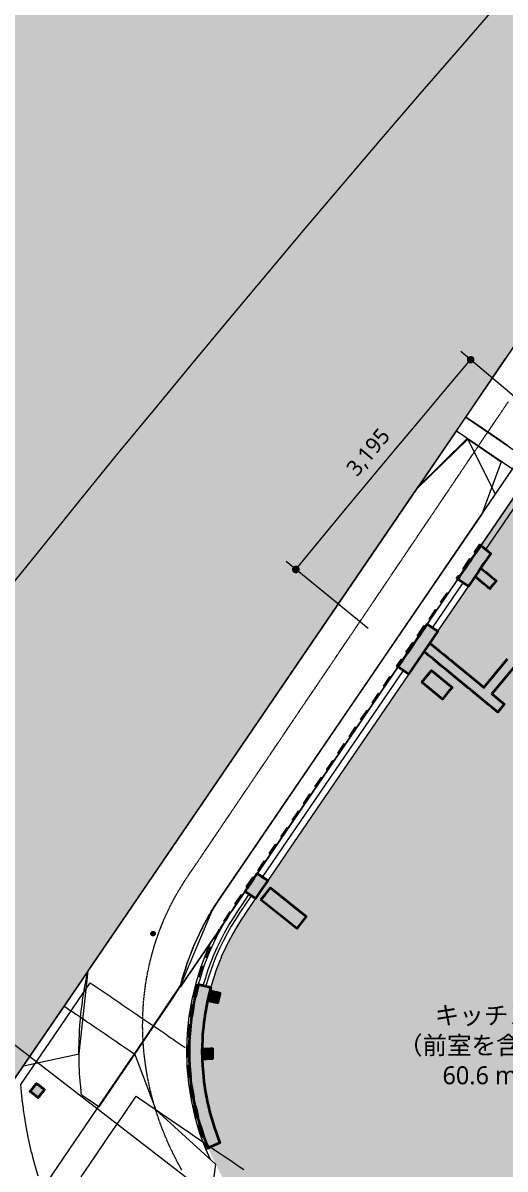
# Model space of a CAD drawing. Header units: millimetres. Extents: x -31757 to 121236, y -27283 to 63658.
# Drawn here: x 29656 to 35335, y 35771 to 49277 of the extents above; entities that cross this region are included whole.
import ezdxf

# ---------------------------------------------------------------- set-up
doc = ezdxf.new("R2010")
doc.units = ezdxf.units.MM
doc.linetypes.add('PHANTOM', pattern=[6.35, 3.175, -0.635, 0.635, -0.635, 0.635, -0.635])
for name, color, linetype, lineweight in [('01_切断（構造・壁）', 7, 'Continuous', 35), ('03_切断（ガラス）', 5, 'Continuous', 13), ('06_部屋の色', 8, 'Continuous', 0), ('07_切断（建具）', 7, 'Continuous', 18), ('10_見えがかり', 7, 'Continuous', 13), ('20_上部（屋根の外形・梁）', 8, 'PHANTOM', 9), ('30_敷地・外構', 8, 'Continuous', 9), ('50_寸法', 3, 'Continuous', 9), ('60_部屋名・面積', 7, 'Continuous', 13)]:
    doc.layers.add(name, color=color, linetype=linetype, lineweight=lineweight)
doc.styles.add('JP', font='NotoSansCJKjp-Regular.otf')

msp = doc.modelspace()

# ---------------------------------------------------------------- hatches: boundary and pattern name
at = {"layer": '01_切断（構造・壁）'}
for points in [[(35167, 43024), (35167, 43024), (35083, 42901), (35023, 42813), (34904, 42638), (34904, 42638), (34904, 42638), (34842, 42680), (34780, 42722), (34903, 42903), (35027, 43085), (35051, 43120), (35134, 43051), (35167, 43024)], [(35014, 43093), (35039, 43128), (35047, 43122), (35051, 43120), (35027, 43085), (34992, 43034), (34987, 43037), (34980, 43042)], [(34890, 42911), (34921, 42956), (34926, 42953), (34934, 42948), (34902, 42902), (34858, 42836), (34853, 42840), (34845, 42845)], [(34767, 42731), (34772, 42738), (34787, 42759), (34792, 42755), (34799, 42750), (34785, 42729), (34780, 42722), (34774, 42726)], [(34199, 41604), (34199, 41604), (34137, 41646), (34075, 41689), (34075, 41689), (34075, 41689), (34187, 41852), (34247, 41940), (34418, 42192), (34480, 42150), (34542, 42108), (34542, 42108), (34542, 42108), (34199, 41604)], [(34352, 42121), (34383, 42167), (34388, 42163), (34395, 42158), (34364, 42112), (34319, 42047), (34314, 42050), (34307, 42055)], [(34172, 41858), (34224, 41933), (34231, 41944), (34248, 41969), (34253, 41966), (34261, 41961), (34244, 41936), (34236, 41925), (34185, 41849), (34181, 41852)], [(34095, 41744), (34114, 41772), (34118, 41769), (34126, 41763), (34107, 41736), (34105, 41733), (34088, 41707), (34075, 41689), (34069, 41693), (34063, 41697), (34076, 41716), (34093, 41741)], [(34356, 41507), (34465, 41641), (34470, 41647), (34713, 41447), (34659, 41381), (34598, 41308)], [(32416, 39254), (32416, 39254), (32478, 39212), (32540, 39170), (32540, 39170), (32540, 39170), (32533, 39159), (32468, 39064), (32396, 38959), (32334, 39001), (32272, 39043), (32272, 39043), (32272, 39043), (32416, 39254)], [(32288, 39093), (32339, 39169), (32364, 39204), (32368, 39202), (32376, 39196), (32352, 39160), (32300, 39084), (32296, 39087)], [(32459, 38942), (32512, 39009), (32571, 39083), (32994, 38746), (32950, 38692), (32882, 38606)], [(31193, 38528), (31192, 38528), (31191, 38528), (31191, 38528), (31191, 38528), (31189, 38528), (31188, 38528), (31187, 38528), (31187, 38528), (31187, 38528), (31186, 38528), (31185, 38528), (31185, 38528), (31184, 38528), (31184, 38528), (31182, 38529), (31182, 38529), (31181, 38529), (31180, 38530), (31179, 38530), (31179, 38530), (31179, 38530), (31178, 38531), (31178, 38532), (31177, 38532), (31176, 38533), (31176, 38533), (31176, 38533), (31175, 38534), (31175, 38535), (31175, 38535), (31175, 38535), (31174, 38536), (31173, 38537), (31173, 38537), (31173, 38537), (31173, 38538), (31172, 38539), (31172, 38539), (31172, 38539), (31172, 38540), (31171, 38541), (31171, 38543), (31171, 38544), (31171, 38544), (31171, 38544), (31171, 38545), (31171, 38546), (31171, 38548), (31171, 38549), (31171, 38550), (31172, 38551), (31172, 38552), (31173, 38553), (31173, 38554), (31174, 38555), (31174, 38556), (31175, 38557), (31176, 38558), (31176, 38558), (31176, 38559), (31177, 38559), (31178, 38560), (31178, 38560), (31179, 38561), (31180, 38561), (31180, 38561), (31180, 38561), (31181, 38562), (31182, 38562), (31184, 38563), (31184, 38563), (31184, 38563), (31184, 38563), (31186, 38563), (31187, 38564), (31187, 38564), (31187, 38564), (31188, 38564), (31189, 38564), (31191, 38564), (31192, 38563), (31193, 38563), (31194, 38563), (31195, 38562), (31196, 38562), (31196, 38562), (31197, 38562), (31198, 38561), (31198, 38561), (31199, 38560), (31200, 38560), (31201, 38559), (31202, 38558), (31202, 38558), (31202, 38558), (31203, 38557), (31203, 38557), (31203, 38557), (31203, 38557), (31204, 38555), (31205, 38555), (31205, 38555), (31205, 38555), (31205, 38553), (31206, 38552), (31206, 38552), (31206, 38552), (31206, 38551), (31206, 38550), (31207, 38549), (31207, 38548), (31207, 38548), (31207, 38548), (31207, 38546), (31207, 38545), (31207, 38544), (31207, 38543), (31206, 38541), (31206, 38540), (31206, 38539), (31205, 38538), (31205, 38538), (31205, 38538), (31205, 38537), (31204, 38536), (31204, 38536), (31204, 38536), (31203, 38535), (31203, 38534), (31203, 38534), (31203, 38534), (31203, 38534), (31202, 38533), (31202, 38533), (31202, 38533), (31202, 38533), (31200, 38532), (31200, 38531), (31200, 38531), (31200, 38531), (31199, 38531), (31198, 38530), (31198, 38530), (31198, 38530), (31197, 38529), (31196, 38529), (31194, 38529), (31193, 38528), (31193, 38528)], [(31827, 37740), (31827, 37740), (31827, 37740), (31827, 37740), (31827, 37740), (31827, 37740), (31827, 37740), (31827, 37740), (31827, 37740), (31827, 37740), (31827, 37740), (31827, 37740), (31826, 37736), (31825, 37732), (31803, 37606), (31799, 37582), (31793, 37547), (31791, 37529), (31779, 37420), (31773, 37361), (31770, 37285), (31768, 37233), (31766, 37179), (31766, 37176), (31766, 37174), (31767, 37137), (31769, 37040), (31770, 37015), (31770, 37014), (31770, 37014), (31770, 37014), (31770, 37014), (31770, 37014), (31770, 37014), (31770, 37014), (31770, 37014), (31770, 37013), (31770, 37013), (31770, 37013), (31770, 37013), (31770, 37013), (31770, 37013), (31770, 37013), (31770, 37013), (31770, 37013), (31770, 37013), (31770, 37013), (31770, 37013), (31770, 37013), (31770, 37013), (31770, 37013), (31770, 36987), (31778, 36909), (31782, 36858), (31788, 36801), (31808, 36673), (31814, 36635), (31817, 36616), (31827, 36570), (31846, 36489), (31858, 36433), (31895, 36308), (31912, 36254), (31927, 36213), (31956, 36132), (31976, 36080), (31878, 36037), (31839, 36019), (31839, 36019), (31839, 36019), (31838, 36020), (31838, 36021), (31813, 36087), (31806, 36107), (31798, 36128), (31769, 36206), (31759, 36240), (31743, 36293), (31713, 36395), (31693, 36484), (31669, 36587), (31669, 36593), (31655, 36677), (31639, 36782), (31639, 36782), (31639, 36782), (31635, 36818), (31630, 36873), (31630, 36879), (31621, 36978), (31618, 37069), (31617, 37117), (31615, 37175), (31619, 37266), (31622, 37332), (31623, 37372), (31633, 37463), (31641, 37536), (31644, 37568), (31660, 37658), (31678, 37762), (31699, 37851), (31708, 37889), (31711, 37901), (31722, 37947), (31795, 37930), (31868, 37912), (31868, 37912), (31868, 37912), (31857, 37867), (31849, 37835), (31842, 37806), (31841, 37799), (31840, 37794), (31839, 37790), (31838, 37787), (31837, 37782), (31833, 37766), (31827, 37741), (31827, 37740), (31827, 37740), (31827, 37740), (31827, 37740), (31827, 37740), (31827, 37740)], [(31690, 37877), (31704, 37937), (31711, 37936), (31719, 37934), (31704, 37873), (31687, 37803), (31681, 37804), (31673, 37806)], [(31859, 37863), (31860, 37869), (31861, 37873), (31867, 37871), (31871, 37870), (31877, 37869), (31881, 37868), (31887, 37866), (31890, 37865), (31897, 37864), (31900, 37863), (31906, 37862), (31910, 37861), (31916, 37859), (31919, 37858), (31926, 37857), (31929, 37856), (31935, 37855), (31939, 37854), (31945, 37852), (31949, 37851), (31955, 37850), (31958, 37849), (31965, 37848), (31968, 37847), (31974, 37845), (31978, 37844), (31976, 37838), (31975, 37835), (31974, 37828), (31973, 37825), (31972, 37819), (31971, 37815), (31969, 37809), (31968, 37805), (31967, 37799), (31966, 37796), (31965, 37789), (31964, 37786), (31962, 37780), (31961, 37776), (31960, 37770), (31959, 37767), (31957, 37760), (31957, 37757), (31955, 37751), (31954, 37747), (31953, 37741), (31952, 37737), (31950, 37731), (31950, 37728), (31943, 37729), (31940, 37730), (31934, 37732), (31930, 37732), (31924, 37734), (31920, 37735), (31914, 37736), (31911, 37737), (31904, 37739), (31901, 37739), (31895, 37741), (31891, 37742), (31885, 37743), (31882, 37744), (31875, 37746), (31872, 37746), (31866, 37748), (31862, 37749), (31856, 37750), (31852, 37751), (31846, 37753), (31843, 37754), (31836, 37755), (31833, 37756), (31834, 37762), (31835, 37766), (31837, 37772), (31838, 37775), (31839, 37782), (31840, 37785), (31842, 37791), (31842, 37795), (31844, 37801), (31845, 37804), (31846, 37811), (31847, 37814), (31849, 37820), (31849, 37824), (31851, 37830), (31852, 37834), (31853, 37840), (31854, 37843), (31856, 37850), (31856, 37853), (31858, 37859)], [(31642, 37642), (31652, 37704), (31659, 37702), (31667, 37701), (31656, 37640), (31644, 37568), (31637, 37569), (31629, 37571)], [(31611, 37404), (31616, 37467), (31623, 37466), (31631, 37465), (31626, 37403), (31620, 37331), (31613, 37331), (31605, 37332)], [(31600, 37154), (31600, 37227), (31607, 37227), (31615, 37227), (31615, 37154), (31615, 37151), (31616, 37092), (31606, 37092), (31601, 37092), (31600, 37151)], [(31768, 37177), (31768, 37183), (31768, 37187), (31774, 37187), (31778, 37187), (31784, 37187), (31788, 37187), (31794, 37188), (31798, 37188), (31804, 37188), (31808, 37188), (31814, 37188), (31818, 37188), (31824, 37188), (31828, 37189), (31834, 37189), (31838, 37189), (31844, 37189), (31848, 37189), (31854, 37189), (31858, 37189), (31864, 37189), (31868, 37190), (31874, 37190), (31878, 37190), (31884, 37190), (31888, 37190), (31888, 37184), (31888, 37180), (31888, 37174), (31888, 37170), (31888, 37164), (31888, 37160), (31889, 37154), (31889, 37150), (31889, 37144), (31889, 37140), (31889, 37134), (31889, 37130), (31889, 37124), (31889, 37120), (31890, 37114), (31890, 37110), (31890, 37104), (31890, 37100), (31890, 37094), (31890, 37090), (31890, 37084), (31891, 37080), (31891, 37074), (31891, 37070), (31884, 37070), (31881, 37070), (31874, 37070), (31871, 37070), (31864, 37069), (31861, 37069), (31854, 37069), (31851, 37069), (31844, 37069), (31841, 37069), (31834, 37069), (31831, 37069), (31824, 37068), (31821, 37068), (31814, 37068), (31811, 37068), (31804, 37068), (31801, 37068), (31794, 37068), (31791, 37068), (31784, 37067), (31781, 37067), (31774, 37067), (31771, 37067), (31771, 37074), (31771, 37077), (31770, 37084), (31770, 37087), (31770, 37094), (31770, 37097), (31770, 37104), (31770, 37107), (31770, 37114), (31770, 37117), (31769, 37124), (31769, 37127), (31769, 37134), (31769, 37137), (31769, 37144), (31769, 37147), (31769, 37154), (31768, 37157), (31768, 37164), (31768, 37167), (31768, 37174)], [(31609, 36941), (31605, 36987), (31614, 36988), (31620, 36989), (31624, 36942), (31631, 36854), (31622, 36853), (31616, 36853)], [(29749, 36681), (29747, 36683), (29741, 36687), (29743, 36690), (29748, 36695), (29750, 36697), (29754, 36703), (29756, 36705), (29760, 36711), (29762, 36713), (29766, 36718), (29768, 36721), (29773, 36726), (29774, 36729), (29779, 36734), (29781, 36736), (29785, 36742), (29787, 36744), (29791, 36750), (29793, 36752), (29797, 36758), (29799, 36760), (29804, 36765), (29806, 36768), (29810, 36773), (29812, 36776), (29816, 36781), (29818, 36779), (29824, 36775), (29826, 36773), (29832, 36769), (29834, 36767), (29840, 36762), (29842, 36760), (29847, 36756), (29850, 36754), (29855, 36750), (29858, 36748), (29863, 36744), (29865, 36742), (29871, 36737), (29873, 36736), (29879, 36731), (29881, 36729), (29887, 36725), (29889, 36723), (29894, 36719), (29897, 36717), (29902, 36713), (29905, 36711), (29910, 36706), (29908, 36704), (29904, 36699), (29902, 36696), (29898, 36691), (29896, 36688), (29891, 36683), (29889, 36680), (29885, 36675), (29883, 36673), (29879, 36667), (29877, 36665), (29873, 36659), (29871, 36657), (29866, 36652), (29865, 36649), (29860, 36644), (29858, 36641), (29854, 36636), (29852, 36634), (29848, 36628), (29846, 36626), (29842, 36620), (29840, 36618), (29835, 36612), (29833, 36614), (29827, 36619), (29825, 36621), (29820, 36625), (29817, 36627), (29812, 36631), (29809, 36633), (29804, 36637), (29802, 36639), (29796, 36644), (29794, 36645), (29788, 36650), (29786, 36652), (29781, 36656), (29778, 36658), (29773, 36662), (29770, 36664), (29765, 36668), (29762, 36670), (29757, 36675), (29755, 36677)], [(31636, 36703), (31629, 36749), (31638, 36750), (31643, 36751), (31651, 36705), (31665, 36618), (31655, 36616), (31650, 36616)], [(31681, 36467), (31670, 36513), (31680, 36515), (31685, 36516), (31696, 36471), (31715, 36385), (31706, 36383), (31701, 36382)], [(31744, 36236), (31729, 36281), (31739, 36284), (31744, 36285), (31758, 36241), (31785, 36157), (31776, 36154), (31771, 36152)], [(31820, 36025), (31808, 36054), (31817, 36058), (31821, 36060), (31834, 36031), (31839, 36019), (31829, 36015), (31825, 36013)]]:
    msp.add_hatch(color=7, dxfattribs=at).paths.add_polyline_path(points)
at = {"layer": '06_部屋の色', "true_color": 0xc9c1e3}
for points in [[(36447, 41271), (35944, 40662), (34416, 41918), (35125, 42958), (35169, 43024), (35056, 43118), (35052, 43122), (35532, 43826), (35536, 43823), (35649, 43728), (36072, 44349), (37800, 42888), (37461, 42485), (36953, 41879)], [(31827, 37732), (31827, 37734), (31827, 37734), (31827, 37735), (31827, 37735), (31828, 37738), (31830, 37744), (31870, 37913), (31870, 37913), (31922, 38079), (31926, 38092), (31989, 38254), (31994, 38266), (32067, 38424), (32072, 38436), (32156, 38589), (32162, 38600), (32256, 38749), (32263, 38760), (32273, 38774), (32283, 38789), (32399, 38959), (32423, 38995), (34416, 41918), (41890, 35770), (41407, 35180), (40926, 34589), (40447, 33995), (39970, 33400), (39495, 32804), (39023, 32205), (38553, 31605), (38240, 31204), (38022, 30922), (33553, 34376), (33243, 34616), (32897, 34883), (32878, 34898), (32877, 34898), (32874, 34901), (32730, 35020), (32594, 35149), (32592, 35150), (32591, 35152), (32591, 35152), (32473, 35278), (32366, 35178), (32362, 35175), (32352, 35186), (32227, 35339), (32113, 35499), (32010, 35667), (31918, 35841), (31839, 36017), (31972, 36076), (31978, 36079), (31913, 36254), (31913, 36257), (31860, 36434), (31860, 36436), (31819, 36616), (31818, 36619), (31790, 36801), (31789, 36803), (31772, 36987), (31772, 36988), (31768, 37172), (31768, 37174), (31768, 37174), (31768, 37177), (31775, 37361), (31775, 37364), (31795, 37547), (31795, 37550), (31827, 37731), (31827, 37732), (31827, 37732)]]:
    msp.add_hatch(color=8, dxfattribs=at).paths.add_polyline_path(points)
at = {"layer": '30_敷地・外構'}
for points in [[(76237, 56906), (43237, 56910), (13241, 12904), (13241, 12689), (8535, 3143), (7508, 600), (600, 600), (600, 6600), (3132, 6878), (4651, 9733), (7846, 15113), (9591, 17889), (15132, 25269), (23701, 36199), (24022, 37246), (24920, 38564), (24512, 38842), (24533, 38911), (22109, 41084), (34079, 57232), (31966, 58800), (76237, 58800)], [(13241, 12904), (13242, 907), (600, 908), (600, 58800), (83500, 58800), (83500, 903), (76239, 903), (76243, 56906), (43237, 56910)]]:
    msp.add_hatch(color=8, dxfattribs=at).paths.add_polyline_path(points)
at = {"layer": '50_寸法'}
for points in [[(34965, 45280), (34959, 45274), (34952, 45269), (34943, 45266), (34935, 45264), (34926, 45264), (34917, 45265), (34909, 45268), (34902, 45273), (34895, 45279), (34890, 45287), (34887, 45295), (34885, 45303), (34885, 45312), (34887, 45321), (34890, 45329), (34895, 45336), (34901, 45343), (34908, 45348), (34916, 45351), (34925, 45353), (34934, 45353), (34942, 45352), (34950, 45348), (34958, 45344), (34964, 45338), (34969, 45330), (34973, 45322), (34974, 45314), (34975, 45305), (34973, 45296), (34970, 45288)], [(32906, 42808), (32900, 42802), (32893, 42797), (32884, 42793), (32876, 42792), (32867, 42791), (32858, 42793), (32850, 42796), (32843, 42801), (32836, 42807), (32831, 42814), (32828, 42823), (32826, 42831), (32826, 42840), (32827, 42849), (32831, 42857), (32836, 42864), (32842, 42871), (32849, 42876), (32857, 42879), (32866, 42881), (32874, 42881), (32883, 42880), (32891, 42876), (32899, 42871), (32905, 42865), (32910, 42858), (32914, 42850), (32915, 42841), (32916, 42833), (32914, 42824), (32911, 42816)]]:
    msp.add_hatch(color=7, dxfattribs=at).paths.add_polyline_path(points)

# ---------------------------------------------------------------- linework, layer by layer
at = {"layer": '01_切断（構造・壁）'}
for points in [[(35167, 43024), (35167, 43024), (35083, 42901), (35023, 42813), (34904, 42638), (34904, 42638), (34904, 42638), (34842, 42680), (34780, 42722), (34903, 42903), (35027, 43085), (35051, 43120), (35134, 43051), (35167, 43024), (35167, 43024)], [(35014, 43093), (35039, 43128), (35047, 43122), (35051, 43120), (35027, 43085), (34992, 43034), (34987, 43037), (34980, 43042), (35014, 43093)], [(34890, 42911), (34921, 42956), (34926, 42953), (34934, 42948), (34902, 42902), (34858, 42836), (34853, 42840), (34845, 42845), (34890, 42911)], [(35051, 42852), (35059, 42845), (35059, 42845), (35109, 42804), (35165, 42757), (35204, 42725)], [(34767, 42731), (34772, 42738), (34787, 42759), (34792, 42755), (34799, 42750), (34785, 42729), (34780, 42722), (34774, 42726), (34767, 42731)], [(35204, 42725), (35231, 42702), (35200, 42665), (35169, 42628), (35154, 42610), (35154, 42610), (35154, 42610), (35142, 42620), (35127, 42632), (35088, 42665), (34983, 42752)], [(34199, 41604), (34199, 41604), (34137, 41646), (34075, 41689), (34075, 41689), (34075, 41689), (34187, 41852), (34247, 41940), (34418, 42192), (34480, 42150), (34542, 42108), (34542, 42108), (34542, 42108), (34199, 41604), (34199, 41604)], [(34352, 42121), (34383, 42167), (34388, 42163), (34395, 42158), (34364, 42112), (34319, 42047), (34314, 42050), (34307, 42055), (34352, 42121)], [(34172, 41858), (34224, 41933), (34231, 41944), (34248, 41969), (34253, 41966), (34261, 41961), (34244, 41936), (34236, 41925), (34185, 41849), (34181, 41852), (34172, 41858)], [(35458, 41706), (35179, 41369), (35325, 41248), (35325, 41248), (35325, 41248), (35321, 41243), (35285, 41199), (35249, 41155), (35249, 41155), (35249, 41155), (35184, 41209), (35148, 41238), (35102, 41276), (35102, 41276), (35056, 41314), (35056, 41314), (34934, 41415), (34906, 41437), (34651, 41648), (34584, 41702), (34487, 41782), (34431, 41828), (34381, 41869)], [(34449, 41969), (34491, 41934), (34507, 41921), (34530, 41902), (34563, 41875), (34613, 41834), (34661, 41795), (34696, 41766)], [(34095, 41744), (34114, 41772), (34118, 41769), (34126, 41763), (34107, 41736), (34105, 41733), (34088, 41707), (34075, 41689), (34069, 41693), (34063, 41697), (34076, 41716), (34093, 41741), (34095, 41744)], [(34696, 41766), (34727, 41740), (35010, 41507), (35086, 41445), (35310, 41716), (35365, 41783)], [(34356, 41507), (34465, 41641), (34470, 41647), (34713, 41447), (34659, 41381), (34598, 41308), (34356, 41507)], [(32416, 39254), (32416, 39254), (32478, 39212), (32540, 39170), (32540, 39170), (32540, 39170), (32533, 39159), (32468, 39064), (32396, 38959), (32334, 39001), (32272, 39043), (32272, 39043), (32272, 39043), (32416, 39254), (32416, 39254)], [(32288, 39093), (32339, 39169), (32364, 39204), (32368, 39202), (32376, 39196), (32352, 39160), (32300, 39084), (32296, 39087), (32288, 39093)], [(32459, 38942), (32512, 39009), (32571, 39083), (32994, 38746), (32950, 38692), (32882, 38606), (32459, 38942)], [(31193, 38528), (31192, 38528), (31191, 38528), (31191, 38528), (31191, 38528), (31189, 38528), (31188, 38528), (31187, 38528), (31187, 38528), (31187, 38528), (31186, 38528), (31185, 38528), (31185, 38528), (31184, 38528), (31184, 38528), (31182, 38529), (31182, 38529), (31181, 38529), (31180, 38530), (31179, 38530), (31179, 38530), (31179, 38530), (31178, 38531), (31178, 38532), (31177, 38532), (31176, 38533), (31176, 38533), (31176, 38533), (31175, 38534), (31175, 38535), (31175, 38535), (31175, 38535), (31174, 38536), (31173, 38537), (31173, 38537), (31173, 38537), (31173, 38538), (31172, 38539), (31172, 38539), (31172, 38539), (31172, 38540), (31171, 38541), (31171, 38543), (31171, 38544), (31171, 38544), (31171, 38544), (31171, 38545), (31171, 38546), (31171, 38548), (31171, 38549), (31171, 38550), (31172, 38551), (31172, 38552), (31173, 38553), (31173, 38554), (31174, 38555), (31174, 38556), (31175, 38557), (31176, 38558), (31176, 38558), (31176, 38559), (31177, 38559), (31178, 38560), (31178, 38560), (31179, 38561), (31180, 38561), (31180, 38561), (31180, 38561), (31181, 38562), (31182, 38562), (31184, 38563), (31184, 38563), (31184, 38563), (31184, 38563), (31186, 38563), (31187, 38564), (31187, 38564), (31187, 38564), (31188, 38564), (31189, 38564), (31191, 38564), (31192, 38563), (31193, 38563), (31194, 38563), (31195, 38562), (31196, 38562), (31196, 38562), (31197, 38562), (31198, 38561), (31198, 38561), (31199, 38560), (31200, 38560), (31201, 38559), (31202, 38558), (31202, 38558), (31202, 38558), (31203, 38557), (31203, 38557), (31203, 38557), (31203, 38557), (31204, 38555), (31205, 38555), (31205, 38555), (31205, 38555), (31205, 38553), (31206, 38552), (31206, 38552), (31206, 38552), (31206, 38551), (31206, 38550), (31207, 38549), (31207, 38548), (31207, 38548), (31207, 38548), (31207, 38546), (31207, 38545), (31207, 38544), (31207, 38543), (31206, 38541), (31206, 38540), (31206, 38539), (31205, 38538), (31205, 38538), (31205, 38538), (31205, 38537), (31204, 38536), (31204, 38536), (31204, 38536), (31203, 38535), (31203, 38534), (31203, 38534), (31203, 38534), (31203, 38534), (31202, 38533), (31202, 38533), (31202, 38533), (31202, 38533), (31200, 38532), (31200, 38531), (31200, 38531), (31200, 38531), (31199, 38531), (31198, 38530), (31198, 38530), (31198, 38530), (31197, 38529), (31196, 38529), (31194, 38529), (31193, 38528), (31193, 38528), (31193, 38528)], [(31827, 37740), (31827, 37740), (31827, 37740), (31827, 37740), (31827, 37740), (31827, 37740), (31827, 37740), (31827, 37740), (31827, 37740), (31827, 37740), (31827, 37740), (31827, 37740), (31826, 37736), (31825, 37732), (31803, 37606), (31799, 37582), (31793, 37547), (31791, 37529), (31779, 37420), (31773, 37361), (31770, 37285), (31768, 37233), (31766, 37179), (31766, 37176), (31766, 37174), (31767, 37137), (31769, 37040), (31770, 37015), (31770, 37014), (31770, 37014), (31770, 37014), (31770, 37014), (31770, 37014), (31770, 37014), (31770, 37014), (31770, 37014), (31770, 37013), (31770, 37013), (31770, 37013), (31770, 37013), (31770, 37013), (31770, 37013), (31770, 37013), (31770, 37013), (31770, 37013), (31770, 37013), (31770, 37013), (31770, 37013), (31770, 37013), (31770, 37013), (31770, 37013), (31770, 36987), (31778, 36909), (31782, 36858), (31788, 36801), (31808, 36673), (31814, 36635), (31817, 36616), (31827, 36570), (31846, 36489), (31858, 36433), (31895, 36308), (31912, 36254), (31927, 36213), (31956, 36132), (31976, 36080), (31878, 36037), (31839, 36019), (31839, 36019), (31839, 36019), (31838, 36020), (31838, 36021), (31813, 36087), (31806, 36107), (31798, 36128), (31769, 36206), (31759, 36240), (31743, 36293), (31713, 36395), (31693, 36484), (31669, 36587), (31669, 36593), (31655, 36677), (31639, 36782), (31639, 36782), (31639, 36782), (31635, 36818), (31630, 36873), (31630, 36879), (31621, 36978), (31618, 37069), (31617, 37117), (31615, 37175), (31619, 37266), (31622, 37332), (31623, 37372), (31633, 37463), (31641, 37536), (31644, 37568), (31660, 37658), (31678, 37762), (31699, 37851), (31708, 37889), (31711, 37901), (31722, 37947), (31795, 37930), (31868, 37912), (31868, 37912), (31868, 37912), (31857, 37867), (31849, 37835), (31842, 37806), (31841, 37799), (31840, 37794), (31839, 37790), (31838, 37787), (31837, 37782), (31833, 37766), (31827, 37741), (31827, 37740), (31827, 37740), (31827, 37740), (31827, 37740), (31827, 37740), (31827, 37740), (31827, 37740)], [(31690, 37877), (31704, 37937), (31711, 37936), (31719, 37934), (31704, 37873), (31687, 37803), (31681, 37804), (31673, 37806), (31690, 37877)], [(31859, 37863), (31860, 37869), (31861, 37873), (31867, 37871), (31871, 37870), (31877, 37869), (31881, 37868), (31887, 37866), (31890, 37865), (31897, 37864), (31900, 37863), (31906, 37862), (31910, 37861), (31916, 37859), (31919, 37858), (31926, 37857), (31929, 37856), (31935, 37855), (31939, 37854), (31945, 37852), (31949, 37851), (31955, 37850), (31958, 37849), (31965, 37848), (31968, 37847), (31974, 37845), (31978, 37844), (31976, 37838), (31975, 37835), (31974, 37828), (31973, 37825), (31972, 37819), (31971, 37815), (31969, 37809), (31968, 37805), (31967, 37799), (31966, 37796), (31965, 37789), (31964, 37786), (31962, 37780), (31961, 37776), (31960, 37770), (31959, 37767), (31957, 37760), (31957, 37757), (31955, 37751), (31954, 37747), (31953, 37741), (31952, 37737), (31950, 37731), (31950, 37728), (31943, 37729), (31940, 37730), (31934, 37732), (31930, 37732), (31924, 37734), (31920, 37735), (31914, 37736), (31911, 37737), (31904, 37739), (31901, 37739), (31895, 37741), (31891, 37742), (31885, 37743), (31882, 37744), (31875, 37746), (31872, 37746), (31866, 37748), (31862, 37749), (31856, 37750), (31852, 37751), (31846, 37753), (31843, 37754), (31836, 37755), (31833, 37756), (31834, 37762), (31835, 37766), (31837, 37772), (31838, 37775), (31839, 37782), (31840, 37785), (31842, 37791), (31842, 37795), (31844, 37801), (31845, 37804), (31846, 37811), (31847, 37814), (31849, 37820), (31849, 37824), (31851, 37830), (31852, 37834), (31853, 37840), (31854, 37843), (31856, 37850), (31856, 37853), (31858, 37859), (31859, 37863)], [(31642, 37642), (31652, 37704), (31659, 37702), (31667, 37701), (31656, 37640), (31644, 37568), (31637, 37569), (31629, 37571), (31642, 37642)], [(31611, 37404), (31616, 37467), (31623, 37466), (31631, 37465), (31626, 37403), (31620, 37331), (31613, 37331), (31605, 37332), (31611, 37404)], [(31600, 37154), (31600, 37227), (31607, 37227), (31615, 37227), (31615, 37154), (31615, 37151), (31616, 37092), (31606, 37092), (31601, 37092), (31600, 37151), (31600, 37154)], [(31768, 37177), (31768, 37183), (31768, 37187), (31774, 37187), (31778, 37187), (31784, 37187), (31788, 37187), (31794, 37188), (31798, 37188), (31804, 37188), (31808, 37188), (31814, 37188), (31818, 37188), (31824, 37188), (31828, 37189), (31834, 37189), (31838, 37189), (31844, 37189), (31848, 37189), (31854, 37189), (31858, 37189), (31864, 37189), (31868, 37190), (31874, 37190), (31878, 37190), (31884, 37190), (31888, 37190), (31888, 37184), (31888, 37180), (31888, 37174), (31888, 37170), (31888, 37164), (31888, 37160), (31889, 37154), (31889, 37150), (31889, 37144), (31889, 37140), (31889, 37134), (31889, 37130), (31889, 37124), (31889, 37120), (31890, 37114), (31890, 37110), (31890, 37104), (31890, 37100), (31890, 37094), (31890, 37090), (31890, 37084), (31891, 37080), (31891, 37074), (31891, 37070), (31884, 37070), (31881, 37070), (31874, 37070), (31871, 37070), (31864, 37069), (31861, 37069), (31854, 37069), (31851, 37069), (31844, 37069), (31841, 37069), (31834, 37069), (31831, 37069), (31824, 37068), (31821, 37068), (31814, 37068), (31811, 37068), (31804, 37068), (31801, 37068), (31794, 37068), (31791, 37068), (31784, 37067), (31781, 37067), (31774, 37067), (31771, 37067), (31771, 37074), (31771, 37077), (31770, 37084), (31770, 37087), (31770, 37094), (31770, 37097), (31770, 37104), (31770, 37107), (31770, 37114), (31770, 37117), (31769, 37124), (31769, 37127), (31769, 37134), (31769, 37137), (31769, 37144), (31769, 37147), (31769, 37154), (31768, 37157), (31768, 37164), (31768, 37167), (31768, 37174), (31768, 37177)], [(31609, 36941), (31605, 36987), (31614, 36988), (31620, 36989), (31624, 36942), (31631, 36854), (31622, 36853), (31616, 36853), (31609, 36941)], [(29749, 36681), (29747, 36683), (29741, 36687), (29743, 36690), (29748, 36695), (29750, 36697), (29754, 36703), (29756, 36705), (29760, 36711), (29762, 36713), (29766, 36718), (29768, 36721), (29773, 36726), (29774, 36729), (29779, 36734), (29781, 36736), (29785, 36742), (29787, 36744), (29791, 36750), (29793, 36752), (29797, 36758), (29799, 36760), (29804, 36765), (29806, 36768), (29810, 36773), (29812, 36776), (29816, 36781), (29818, 36779), (29824, 36775), (29826, 36773), (29832, 36769), (29834, 36767), (29840, 36762), (29842, 36760), (29847, 36756), (29850, 36754), (29855, 36750), (29858, 36748), (29863, 36744), (29865, 36742), (29871, 36737), (29873, 36736), (29879, 36731), (29881, 36729), (29887, 36725), (29889, 36723), (29894, 36719), (29897, 36717), (29902, 36713), (29905, 36711), (29910, 36706), (29908, 36704), (29904, 36699), (29902, 36696), (29898, 36691), (29896, 36688), (29891, 36683), (29889, 36680), (29885, 36675), (29883, 36673), (29879, 36667), (29877, 36665), (29873, 36659), (29871, 36657), (29866, 36652), (29865, 36649), (29860, 36644), (29858, 36641), (29854, 36636), (29852, 36634), (29848, 36628), (29846, 36626), (29842, 36620), (29840, 36618), (29835, 36612), (29833, 36614), (29827, 36619), (29825, 36621), (29820, 36625), (29817, 36627), (29812, 36631), (29809, 36633), (29804, 36637), (29802, 36639), (29796, 36644), (29794, 36645), (29788, 36650), (29786, 36652), (29781, 36656), (29778, 36658), (29773, 36662), (29770, 36664), (29765, 36668), (29762, 36670), (29757, 36675), (29755, 36677), (29749, 36681)], [(31636, 36703), (31629, 36749), (31638, 36750), (31643, 36751), (31651, 36705), (31665, 36618), (31655, 36616), (31650, 36616), (31636, 36703)], [(31681, 36467), (31670, 36513), (31680, 36515), (31685, 36516), (31696, 36471), (31715, 36385), (31706, 36383), (31701, 36382), (31681, 36467)], [(31744, 36236), (31729, 36281), (31739, 36284), (31744, 36285), (31758, 36241), (31785, 36157), (31776, 36154), (31771, 36152), (31744, 36236)], [(31820, 36025), (31808, 36054), (31817, 36058), (31821, 36060), (31834, 36031), (31839, 36019), (31829, 36015), (31825, 36013), (31820, 36025)]]:
    msp.add_lwpolyline(points, dxfattribs=at)
at = {"layer": '03_切断（ガラス）'}
for points in [[(34480, 42150), (34842, 42680)], [(32478, 39212), (34137, 41646)], [(31810, 37926), (31795, 37930), (31781, 37933), (31810, 38028), (31839, 38122), (31874, 38212), (31909, 38302), (31949, 38390), (31990, 38478), (32036, 38562), (32083, 38647), (32135, 38729), (32187, 38811), (32254, 38910), (32322, 39009), (32334, 39001), (32346, 38992), (32279, 38893), (32212, 38795), (32160, 38713), (32108, 38632), (32063, 38548), (32017, 38464), (31977, 38377), (31936, 38291), (31902, 38202), (31868, 38112), (31839, 38019), (31810, 37926)]]:
    msp.add_lwpolyline(points, dxfattribs=at)
at = {"layer": '07_切断（建具）'}
msp.add_lwpolyline([(35108, 43071), (35592, 43780)], dxfattribs=at)
at = {"layer": '10_見えがかり'}
for points in [[(32034, 39045), (35423, 44018), (34762, 44468), (34873, 44630), (35534, 44180), (39929, 50628), (39860, 50675)], [(35368, 44295), (35313, 44333), (35258, 44370), (35203, 44408), (35147, 44445), (35092, 44483), (35037, 44520), (34982, 44558), (34872, 44633), (35341, 45322)], [(34310, 43803), (34762, 44466)], [(28556, 35363), (29110, 36176), (29663, 36988), (30320, 37130), (30425, 38105), (33193, 42167), (33747, 42979), (34301, 43791), (34898, 44371), (35218, 43724), (34664, 42911), (34111, 42099), (33557, 41287), (32450, 39662), (31898, 38849), (31516, 37947), (30972, 37131), (31220, 36470), (31923, 35827), (31813, 34999)], [(35531, 43824), (35052, 43122)], [(34545, 42112), (34421, 42196), (34758, 42691), (34777, 42718), (34901, 42634), (34545, 42112)], [(34779, 42721), (34778, 42720)], [(34587, 42443), (34576, 42450), (34652, 42561)], [(34652, 42561), (34663, 42554)], [(34452, 42245), (34441, 42252), (34517, 42364)], [(34517, 42364), (34528, 42357)], [(34420, 42195), (34420, 42194)], [(34073, 41685), (34196, 41600), (34196, 41600), (32946, 39765), (32843, 39614), (32543, 39174), (32419, 39259), (32419, 39259), (32718, 39697), (34073, 41685), (34073, 41685)], [(34074, 41687), (34074, 41686)], [(33914, 41455), (33903, 41463), (33979, 41574)], [(33979, 41574), (33990, 41567)], [(33779, 41258), (33768, 41265), (33845, 41377)], [(33845, 41377), (33855, 41369)], [(33645, 41060), (33634, 41068), (33710, 41179)], [(33710, 41179), (33721, 41172)], [(33510, 40863), (33499, 40870), (33575, 40982)], [(33575, 40982), (33586, 40974)], [(33375, 40665), (33365, 40673), (33441, 40784)], [(33441, 40784), (33451, 40777)], [(33241, 40468), (33230, 40475), (33306, 40587)], [(33306, 40587), (33317, 40579)], [(33106, 40270), (33096, 40278), (33172, 40389)], [(33172, 40389), (33182, 40382)], [(32972, 40073), (32961, 40080), (33037, 40192)], [(33037, 40192), (33048, 40184)], [(32837, 39875), (32826, 39883), (32902, 39994)], [(32902, 39994), (32913, 39987)], [(32702, 39678), (32692, 39685), (32768, 39797)], [(32768, 39797), (32778, 39790)], [(32568, 39481), (32557, 39488), (32633, 39599)], [(32633, 39599), (32644, 39592)], [(32433, 39283), (32423, 39290), (32499, 39402)], [(32499, 39402), (32509, 39395)], [(32418, 39257), (32417, 39256)], [(32231, 38714), (32162, 38604), (32159, 38599), (32133, 38552), (32072, 38439), (32069, 38435), (32047, 38386), (31993, 38270), (31991, 38265), (31972, 38215), (31925, 38095), (31924, 38090), (31908, 38039), (31869, 37917), (31869, 37917), (31723, 37952), (31723, 37952), (31724, 37953), (31724, 37955), (31742, 38010), (31782, 38141), (31783, 38143), (31804, 38197), (31853, 38325), (31854, 38327), (31878, 38379), (31936, 38503), (31937, 38506), (31965, 38557), (32030, 38676), (32032, 38679), (32063, 38728), (32136, 38843), (32137, 38845), (32177, 38904), (32220, 38967), (32269, 39039), (32269, 39039), (32393, 38954), (32345, 38884), (32302, 38821), (32263, 38763), (32261, 38760), (32231, 38714)], [(32271, 39041), (32270, 39041)], [(31894, 38833), (31912, 38862), (31958, 38934)], [(32164, 38888), (32153, 38895), (32229, 39007)], [(32229, 39007), (32240, 39000)], [(32035, 38687), (32024, 38694), (32096, 38808)], [(32096, 38808), (32107, 38801)], [(32032, 38687), (31976, 38604)], [(31948, 38563), (31513, 37925), (31523, 37959)], [(31922, 38477), (31909, 38484), (31972, 38603)], [(31972, 38603), (31985, 38597)], [(31874, 38451), (31822, 38339), (31750, 38153), (31691, 37963), (31644, 37769)], [(31829, 38267), (31825, 38259), (31812, 38265), (31864, 38389)], [(31864, 38389), (31878, 38383), (31876, 38378)], [(29666, 36990), (30423, 38100)], [(31747, 38034), (31733, 38038), (31775, 38166)], [(31775, 38166), (31788, 38162)], [(31644, 37769), (31610, 37573), (31589, 37375), (31581, 37175), (31587, 36976), (31605, 36778), (31636, 36581), (31680, 36387), (31737, 36195), (31806, 36009), (31861, 35886)]]:
    msp.add_lwpolyline(points, dxfattribs=at)
at = {"layer": '20_上部（屋根の外形・梁）'}
for points in [[(31528, 35759), (31520, 35774), (31519, 35775), (31509, 35794), (31509, 35794), (31484, 35839), (31484, 35839), (31445, 35914), (31445, 35915), (31440, 35925), (31419, 35965), (31419, 35966), (31395, 36017), (31395, 36017), (31383, 36043), (31383, 36043), (31378, 36054), (31378, 36055), (31371, 36069), (31371, 36069), (31367, 36078), (31348, 36122), (31348, 36122), (31331, 36161), (31331, 36162), (31326, 36174), (31325, 36175), (31321, 36185), (31321, 36186), (31315, 36201), (31315, 36202), (31299, 36241), (31299, 36242), (31284, 36282), (31283, 36282), (31280, 36293), (31279, 36294), (31274, 36309), (31273, 36309), (31270, 36318), (31236, 36418), (31236, 36419), (31202, 36529), (31201, 36530), (31171, 36642), (31171, 36642), (31157, 36698), (31157, 36699), (31141, 36770), (31121, 36870), (31121, 36871), (31111, 36928), (31111, 36929), (31102, 36986), (31102, 36987), (31094, 37045), (31094, 37045), (31083, 37133), (31083, 37133), (31078, 37192), (31078, 37192), (31078, 37196), (31073, 37251), (31073, 37251), (31070, 37310), (31070, 37311), (31069, 37346), (31067, 37399), (31067, 37400), (31066, 37459), (31066, 37459), (31067, 37519), (31067, 37519), (31068, 37578), (31068, 37579), (31071, 37638), (31071, 37638), (31076, 37728), (31076, 37728), (31082, 37788), (31082, 37788), (31089, 37851), (31089, 37851), (31089, 37851), (31089, 37851), (31104, 37966), (31105, 37967), (31108, 37988), (31125, 38085), (31125, 38086), (31143, 38169), (31151, 38203), (31151, 38204), (31173, 38291), (31173, 38292), (31206, 38408), (31206, 38408), (31225, 38465), (31234, 38494), (31235, 38495), (31265, 38580), (31265, 38580), (31310, 38693), (31310, 38693), (31332, 38743), (31332, 38743), (31360, 38804), (31360, 38804), (31400, 38886), (31400, 38886), (31407, 38901), (31442, 38967), (31442, 38967), (31443, 38967), (31462, 39002), (31487, 39046), (31488, 39047), (31568, 39176), (31568, 39176), (31610, 39238), (31774, 39480), (31774, 39480), (31882, 39640), (32304, 40265), (32516, 40578), (32938, 41204), (33150, 41517), (33361, 41830), (33572, 42142), (33680, 42302), (33892, 42616), (34315, 43244), (34527, 43558), (34950, 44186), (35162, 44500), (35374, 44813)], [(31141, 36770), (31141, 36770), (31141, 36770), (31141, 36770)]]:
    msp.add_lwpolyline(points, dxfattribs=at)
at = {"layer": '30_敷地・外構'}
for points in [[(76237, 56906), (43237, 56910), (13241, 12904), (13241, 12689), (8535, 3143), (7508, 600), (600, 600), (600, 6600), (3132, 6878), (4651, 9733), (7846, 15113), (9591, 17889), (15132, 25269), (23701, 36199), (24022, 37246), (24920, 38564), (24512, 38842), (24533, 38911), (22109, 41084), (34079, 57232), (31966, 58800), (76237, 58800), (76237, 56906)], [(13241, 12904), (13242, 907), (600, 908), (600, 58800), (83500, 58800), (83500, 903), (76239, 903), (76243, 56906), (43237, 56910), (13241, 12904)], [(76240, 56903), (76236, 900), (13245, 904), (13244, 12903), (43238, 56907), (76240, 56903)], [(38530, 48224), (34694, 42596), (32127, 38829), (32099, 38786), (32072, 38742), (31924, 38524), (31716, 38220), (31509, 37915), (31517, 37947), (31524, 37979), (31530, 38002), (31531, 38007), (31533, 38012), (31548, 38061), (31570, 38131), (31592, 38202), (31593, 38206), (31595, 38211), (31605, 38237), (31632, 38306), (31658, 38375), (31668, 38401), (31670, 38405), (31672, 38410), (31703, 38477), (31734, 38544), (31756, 38590), (31758, 38595), (31760, 38599), (31785, 38644), (31820, 38709), (31855, 38773), (31858, 38778), (31860, 38782), (31875, 38806), (31915, 38868), (31954, 38930), (31968, 38953), (31970, 38955), (31971, 38957), (35807, 44585)], [(30549, 36506), (30488, 36548), (30426, 36590), (30365, 36631), (30346, 36648), (30345, 36654), (30344, 36660), (30342, 36686), (30337, 36745), (30331, 36804), (30326, 36861), (30324, 36887), (30323, 36913), (30321, 36938), (30320, 36990), (30318, 37049), (30317, 37109), (30316, 37153), (30316, 37179), (30316, 37205), (30317, 37235), (30319, 37295), (30322, 37354), (30324, 37414), (30326, 37445), (30328, 37471), (30330, 37497), (30334, 37540), (30340, 37599), (30346, 37658), (30352, 37710), (30356, 37736), (30359, 37761), (30363, 37787), (30372, 37842), (30382, 37901), (30392, 37960), (30400, 37999), (30405, 38024), (30410, 38049), (30415, 38071), (30418, 38082), (30420, 38094), (30423, 38106), (31688, 39962), (32998, 41883), (34308, 43805), (34890, 44379), (35090, 44242), (35290, 44106), (35061, 43490), (34019, 41961), (32977, 40433), (31971, 38957), (31970, 38955), (31969, 38953), (31968, 38952), (31944, 38915), (31913, 38865), (31881, 38814), (31861, 38783), (31859, 38780), (31857, 38777), (31852, 38768), (31824, 38716), (31795, 38664), (31767, 38611), (31759, 38598), (31758, 38594), (31756, 38591), (31743, 38563), (31718, 38509), (31693, 38455), (31672, 38409), (31670, 38406), (31669, 38402), (31667, 38398), (31649, 38350), (31627, 38294), (31606, 38239), (31595, 38212), (31594, 38208), (31593, 38204), (31587, 38188), (31570, 38131), (31552, 38074), (31534, 38017), (31532, 38010), (31531, 38006), (31530, 38002), (31526, 37985), (31519, 37959), (31513, 37933), (31419, 37783), (31129, 37357), (30839, 36932), (30549, 36506)], [(29837, 35688), (29796, 35826), (29796, 35826), (29777, 35896), (29763, 35953), (29759, 35967), (29726, 36113), (29719, 36145), (29710, 36191), (29694, 36274), (29694, 36274), (29675, 36398), (29663, 36469), (29661, 36489), (29648, 36588), (29647, 36599), (29640, 36672), (29632, 36767), (29632, 36767), (29632, 36767), (30023, 37342), (30449, 37966), (30449, 37966)], [(30449, 37966), (30449, 37966), (30449, 37966), (30449, 37966), (30449, 37966), (30449, 37966), (30449, 37966), (30449, 37966), (30449, 37966), (30449, 37966), (30449, 37966), (30449, 37966), (30449, 37966), (30449, 37966), (30449, 37966), (30449, 37966), (30449, 37966), (30449, 37966), (30449, 37966), (30449, 37966), (30449, 37966), (30449, 37966), (30449, 37966), (30449, 37966), (30449, 37966), (30449, 37966), (30449, 37966), (30449, 37966), (30449, 37966), (30449, 37966), (30449, 37966), (30449, 37966), (30449, 37966), (30449, 37966), (30449, 37966), (30449, 37966), (30449, 37966), (30449, 37966), (30449, 37966), (30449, 37966), (30449, 37966), (30449, 37966), (30449, 37966), (30449, 37966), (30449, 37966), (30449, 37966), (30449, 37966), (30449, 37966), (30449, 37966), (30472, 37950), (30496, 37934), (30519, 37918), (30542, 37903), (30566, 37887), (30589, 37871), (30612, 37855), (30635, 37839), (30659, 37823), (30682, 37807), (30705, 37792), (30728, 37776), (30752, 37760), (30775, 37744), (30798, 37728), (30822, 37712), (30845, 37696), (30868, 37680), (30891, 37665), (30915, 37649), (30938, 37633), (30961, 37617), (30985, 37601), (31008, 37585), (31031, 37569), (31054, 37554), (31078, 37538), (31101, 37522), (31124, 37506), (31148, 37490), (31171, 37474), (31194, 37458), (31217, 37442), (31241, 37427), (31264, 37411), (31287, 37395), (31311, 37379), (31334, 37363), (31357, 37347), (31380, 37331), (31404, 37315), (31427, 37300), (31450, 37284), (31473, 37268), (31497, 37252), (31520, 37236), (31543, 37220), (31567, 37204)], [(29437, 36659), (30141, 37692), (30175, 37669), (30210, 37645), (30244, 37622), (30279, 37598), (30313, 37575), (30348, 37551), (30382, 37528), (30416, 37504), (30451, 37481), (30485, 37457), (30520, 37434), (30554, 37410), (30589, 37387), (30623, 37363), (30657, 37340), (30692, 37317), (30726, 37293), (30761, 37270), (30795, 37246), (30830, 37223), (30864, 37199), (30898, 37176), (30933, 37152), (30967, 37129), (30263, 36096), (29559, 35063)], [(30342, 35679), (30504, 35917), (30666, 36154), (30828, 36392), (30990, 36629), (31045, 36592), (31100, 36554), (31155, 36517), (31210, 36479), (31265, 36442), (31320, 36404), (31376, 36366), (31431, 36329), (31486, 36291), (31541, 36254), (31596, 36216), (31651, 36179), (31706, 36141), (31761, 36104), (31816, 36066), (31871, 36029), (31926, 35991), (31981, 35953), (32037, 35916), (32092, 35878), (32147, 35841), (32202, 35803), (32257, 35766)]]:
    msp.add_lwpolyline(points, dxfattribs=at)
at = {"layer": '50_寸法'}
for points in [[(29454, 42569), (29889, 43109), (30326, 43648), (30764, 44186), (31205, 44722), (31646, 45257), (32090, 45790), (32535, 46322), (32982, 46853), (33430, 47382), (33881, 47910), (34332, 48436), (34786, 48961), (35241, 49485)], [(35770, 44598), (34815, 45405)], [(32871, 42836), (33163, 43191), (33455, 43546), (33749, 43899), (34043, 44253), (34338, 44605), (34633, 44957), (34930, 45308)], [(33721, 42139), (32755, 42931)], [(32202, 35187), (26760, 39391)]]:
    msp.add_lwpolyline(points, dxfattribs=at)

# ---------------------------------------------------------------- texts
at = {"layer": '50_寸法', "insert": (33819, 44140), "char_height": 187.9, "attachment_point": 8, "rotation": 50.2097, "style": 'JP'}
msp.add_mtext('3,195', dxfattribs=at)
at = {"layer": '60_部屋名・面積', "insert": (35085, 37227), "char_height": 211.7, "attachment_point": 5, "style": 'JP'}
msp.add_mtext('キッチン\\P（前室を含む）\\P60.6 m²', dxfattribs=at)

doc.saveas('drawing.dxf')
